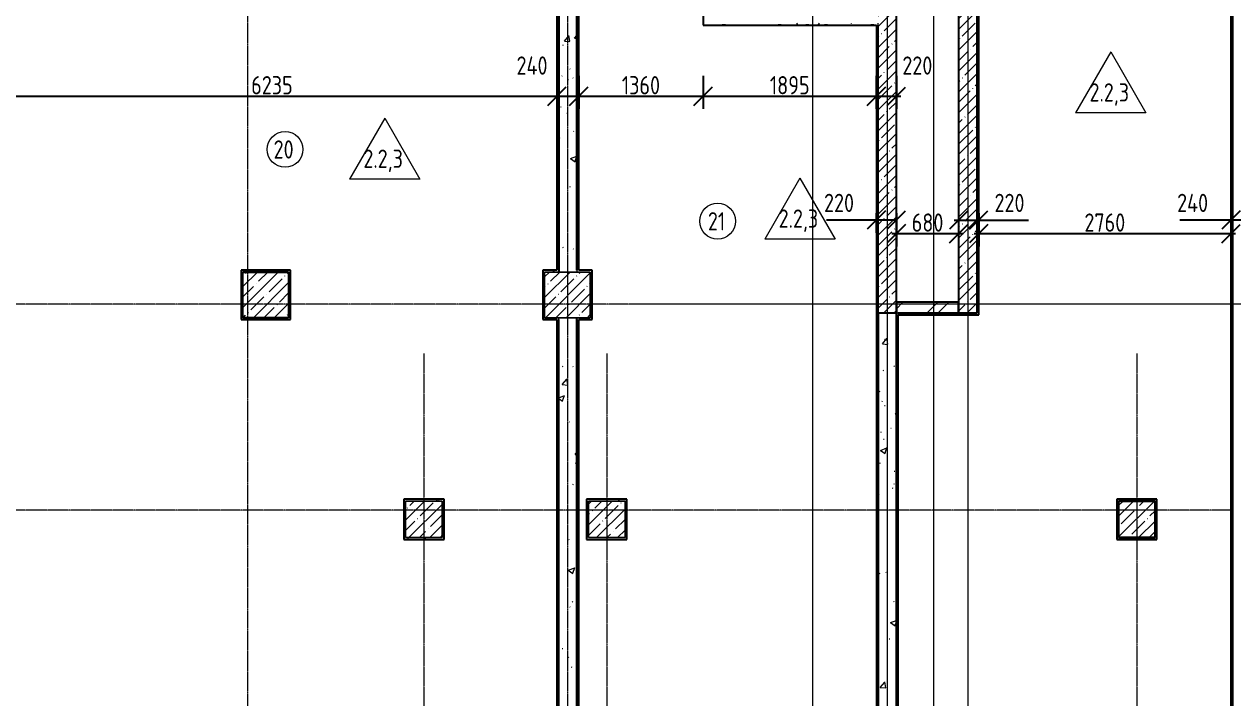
# Model space of a CAD drawing. Header units: millimetres. Extents: x -11854 to 4360091, y -19344 to 4989148.
# Drawn here: x 38799 to 52023, y 4611 to 11977 of the extents above; entities that cross this region are included whole.
import ezdxf

# ---------------------------------------------------------------- set-up
doc = ezdxf.new("R2010")
doc.units = ezdxf.units.MM
doc.linetypes.add('Линия сетки', pattern=[22.225, 12.7, -3.175, 3.175, -3.175])
doc.layers.get('0').update_dxf_attribs({"color": 254})
doc.layers.get('Defpoints').update_dxf_attribs({"color": 254})
for name, color, linetype, lineweight in [('A-ANNO-DIMS', 254, 'Continuous', 9), ('A-AREA-IDEN', 254, 'Continuous', 9), ('A-COLS', 254, 'Continuous', 9), ('A-DETL', 254, 'Continuous', 9), ('A-WALL', 254, 'Continuous', 9), ('I-WALL', 254, 'Continuous', 9), ('S-GRID', 254, 'Continuous', 9)]:
    doc.layers.add(name, color=color, linetype=linetype, lineweight=lineweight)
doc.styles.add('ISOCPEUR', font='isocpeur.ttf', dxfattribs={"width": 0.8, "height": 200})
doc.styles.add('ISOCPEUR_B', font='', dxfattribs={"width": 0.8, "height": 200})
doc.styles.get('ISOCPEUR_B').set_extended_font_data('ISOCPEUR', bold=True)
doc.dimstyles.new('2_0_мм_ISOCPEUR', dxfattribs={"dimscale": 304.8, "dimtxt": 199.196235, "dimasz": 0.656168, "dimexe": 0.459318, "dimexo": 0.625, "dimgap": 0.065617, "dimtad": 1, "dimdec": 0, "dimtxsty": 'ISOCPEUR', "dimblk1": 'OBLIQUE', "dimblk2": 'OBLIQUE', "dimsah": 1, "dimcen": 2.5, "dimdle": 0.164042, "dimazin": 3, "dimtfac": 1, "dimtix": 1, "dimtmove": 0, "dimatfit": 3, "dimfxl": 0.787402, "dimfxlon": 1, "dimtvp": 1, "dimarcsym": 2})
doc.dimstyles.new('2_0_мм_ISOCPEUR_1', dxfattribs={"dimscale": 304.8, "dimtxt": 199.196235, "dimasz": 0.656168, "dimexe": 0.459318, "dimexo": 0.625, "dimgap": 0.065617, "dimtad": 1, "dimdec": 0, "dimtxsty": 'ISOCPEUR', "dimblk1": 'OBLIQUE', "dimblk2": 'OBLIQUE', "dimsah": 1, "dimcen": 2.5, "dimdle": 0.164042, "dimazin": 3, "dimtfac": 1, "dimtix": 1, "dimtmove": 1, "dimatfit": 3, "dimfxl": 0.787402, "dimfxlon": 1, "dimtvp": 1, "dimarcsym": 2})
pattern_1 = [(45, (542041.67, 20914.14), (-114.049253, 114.049253), []), (45, (542155.72, 20914.14), (-114.049253, 114.049253), [201.613, -40.323, 3.353, -36.97])]
pattern_2 = [(45, (542041.67, 20914.14), (-251.44717, 251.44717), []), (45, (542041.67, 21295.14), (-251.44717, 251.44717), [])]
pattern_3 = [(0, (542041.67, 20914.14), (406.4, 101.6), [33.528, -271.272, 33.528, -271.272, -1625.6]), (0, (542041.67, 20914.14), (406.4, 101.6), [-609.6, 33.528, -576.072, 33.528, -271.272, -711.2]), (0, (542041.67, 20914.14), (406.4, 101.6), [-1524, 33.528, -169.672, 33.528, -474.472]), (120, (542194.07, 20964.94), (-291.18818, 301.152724), [33.528, -271.272, 33.528, -1896.872]), (120, (542194.07, 20964.94), (-291.18818, 301.152724), [-338.328, -271.272, 33.528, -576.072, -1016]), (120, (542194.07, 20964.94), (-291.18818, 301.152724), [-1219.2, 33.528, -271.272, 33.528, -677.672]), (120, (542194.07, 20964.94), (-291.18818, 301.152724), [-1557.528, -169.672, 33.528, -474.472]), (240, (542244.87, 21168.14), (-115.21182, -402.752724), [33.528, -271.272, 33.528, -1896.872]), (240, (542244.87, 21168.14), (-115.21182, -402.752724), [-338.328, -271.272, 33.528, -576.072, -1016]), (240, (542244.87, 21168.14), (-115.21182, -402.752724), [-1219.2, 33.528, -271.272, 33.528, -677.672]), (240, (542244.87, 21168.14), (-115.21182, -402.752724), [-1557.528, -169.672, 33.528, -474.472])]
pattern_4 = [(45, (542041.67, 20914.14), (-114.049253, 114.049253), []), (45, (542155.72, 20914.14), (-114.049253, 114.049253), [201.613, -40.323, 3.353, -36.97])]
pattern_5 = [(50, (542041.7, 20914.14), (728.7365, -63.7558), [76.2, -838.2]), (355, (542041.7, 20914.14), (-140.9716, 764.2276), [60.96, -670.56]), (100.451, (542102.4, 20908.8), (587.77, 700.4668), [64.76, -712.36]), (46.184, (542041.7, 21117.3), (1084.3162, -168.171), [114.3, -1257.3]), (96.636, (542132, 21103.3), (949.61, 989.7098), [97.14, -1068.54]), (351.184, (542041.7, 21117.3), (949.6206, 989.7012), [91.44, -1005.84]), (21, (542143.3, 21066.54), (606.4579, -409.0606), [76.2, -838.2]), (326, (542143.3, 21066.54), (247.2083, 736.7529), [60.96, -670.56]), (71.451, (542193.8, 21032.46), (853.6683, 327.6855), [64.76, -712.36]), (37.5, (542041.67, 20914.14), (12.3547, 338.22012), [6.706, -655.726, 6.706, -674.014, -673.1]), (37.5, (542041.67, 20914.14), (12.3547, 338.22012), [-1343.152, 6.706, -666.394]), (7.5, (542041.67, 20914.14), (267.27887, 400.72213), [6.706, -381.406, 6.706, -640.486, -256.54]), (7.5, (542041.67, 20914.14), (267.27887, 400.72213), [-1035.304, 6.706, -249.834]), (327.5, (541815.1, 20914.14), (542.36333, -22.91534), [6.706, -247.294, 6.706, -785.774, -1051.56]), (327.5, (541815.1, 20914.14), (542.36333, -22.91534), [-1046.48, 6.706, -1044.854]), (317.5, (541713.5, 20914.14), (592.51696, 101.7071), [6.706, -323.494, 6.706, -519.582, -746.76]), (317.5, (541713.5, 20914.14), (592.51696, 101.7071), [-856.488, 6.706, -740.054])]
pattern_6 = [(0, (542041.67, 20914.14), (406.4, 101.6), [33.528, -271.272, 33.528, -271.272, -1625.6]), (0, (542041.67, 20914.14), (406.4, 101.6), [-609.6, 33.528, -576.072, 33.528, -271.272, -711.2]), (0, (542041.67, 20914.14), (406.4, 101.6), [-1524, 33.528, -169.672, 33.528, -474.472]), (120, (542194.07, 20964.94), (-291.18818, 301.152724), [33.528, -271.272, 33.528, -1896.872]), (120, (542194.07, 20964.94), (-291.18818, 301.152724), [-338.328, -271.272, 33.528, -576.072, -1016]), (120, (542194.07, 20964.94), (-291.18818, 301.152724), [-1219.2, 33.528, -271.272, 33.528, -677.672]), (120, (542194.07, 20964.94), (-291.18818, 301.152724), [-1557.528, -169.672, 33.528, -474.472]), (240, (542244.87, 21168.14), (-115.21182, -402.752724), [33.528, -271.272, 33.528, -1896.872]), (240, (542244.87, 21168.14), (-115.21182, -402.752724), [-338.328, -271.272, 33.528, -576.072, -1016]), (240, (542244.87, 21168.14), (-115.21182, -402.752724), [-1219.2, 33.528, -271.272, 33.528, -677.672]), (240, (542244.87, 21168.14), (-115.21182, -402.752724), [-1557.528, -169.672, 33.528, -474.472])]

# ---------------------------------------------------------------- blocks, each defined once
blk = doc.blocks.new('_Oblique')
at = {"color": 0, "linetype": 'ByBlock', "lineweight": -2}
blk.add_line((-0.5, -0.5), (0.5, 0.5), dxfattribs=at)
blk = doc.blocks.new('*D771')
at = {"layer": 'A-ANNO-DIMS', "color": 0, "lineweight": -2, "transparency": 16777216}
for p, q in [((48122, 9836), (47578, 9836)), ((48342, 9836), (48072, 9836)), ((48122, 9909), (48122, 9696)), ((48342, 9909), (48342, 9696))]:
    blk.add_line(p, q, dxfattribs=at)
at = {"layer": 'Defpoints', "color": 0, "transparency": 16777216}
for p in [(48122, 9928), (48342, 9928), (48342, 9836)]:
    blk.add_point(p, dxfattribs=at)
at = {"layer": 'A-ANNO-DIMS', "color": 0, "lineweight": -2, "transparency": 16777216, "xscale": 200, "yscale": 200, "zscale": 200, "rotation": 180}
blk.add_blockref('_Oblique', (48122, 9836), dxfattribs=at)
at = {"layer": 'A-ANNO-DIMS', "color": 0, "lineweight": -2, "transparency": 16777216, "xscale": 200, "yscale": 200, "zscale": 200}
blk.add_blockref('_Oblique', (48342, 9836), dxfattribs=at)
at = {"layer": 'A-ANNO-DIMS', "color": 0, "transparency": 16777216, "insert": (47550, 10123), "char_height": 200, "width": 399.92, "attachment_point": 1, "line_spacing_factor": 1.149209, "style": 'ISOCPEUR'}
blk.add_mtext('\\A1;220', dxfattribs=at)
blk = doc.blocks.new('*D772')
at = {"layer": 'A-ANNO-DIMS', "color": 0, "lineweight": -2, "transparency": 16777216}
for p, q in [((48342, 9909), (48342, 9548)), ((49023, 9909), (49023, 9548)), ((48292, 9688), (49073, 9688))]:
    blk.add_line(p, q, dxfattribs=at)
at = {"layer": 'Defpoints', "color": 0, "transparency": 16777216}
for p in [(48342, 9928), (49023, 9928), (49023, 9688)]:
    blk.add_point(p, dxfattribs=at)
at = {"layer": 'A-ANNO-DIMS', "color": 0, "lineweight": -2, "transparency": 16777216, "xscale": 200, "yscale": 200, "zscale": 200, "rotation": 180}
blk.add_blockref('_Oblique', (48342, 9688), dxfattribs=at)
at = {"layer": 'A-ANNO-DIMS', "color": 0, "lineweight": -2, "transparency": 16777216, "xscale": 200, "yscale": 200, "zscale": 200}
blk.add_blockref('_Oblique', (49023, 9688), dxfattribs=at)
at = {"layer": 'A-ANNO-DIMS', "color": 0, "transparency": 16777216, "insert": (48683, 9808), "char_height": 200, "width": 399.92, "attachment_point": 5, "style": 'ISOCPEUR'}
blk.add_mtext('\\A1;680', dxfattribs=at)
blk = doc.blocks.new('*D773')
at = {"layer": 'A-ANNO-DIMS', "color": 0, "lineweight": -2, "transparency": 16777216}
for p, q in [((48973, 9836), (49242, 9836)), ((49023, 9909), (49023, 9696)), ((49242, 9909), (49242, 9696)), ((49242, 9836), (49786, 9836))]:
    blk.add_line(p, q, dxfattribs=at)
at = {"layer": 'Defpoints', "color": 0, "transparency": 16777216}
for p in [(49023, 9928), (49242, 9928), (49242, 9836)]:
    blk.add_point(p, dxfattribs=at)
at = {"layer": 'A-ANNO-DIMS', "color": 0, "lineweight": -2, "transparency": 16777216, "xscale": 200, "yscale": 200, "zscale": 200, "rotation": 180}
blk.add_blockref('_Oblique', (49023, 9836), dxfattribs=at)
at = {"layer": 'A-ANNO-DIMS', "color": 0, "lineweight": -2, "transparency": 16777216, "xscale": 200, "yscale": 200, "zscale": 200}
blk.add_blockref('_Oblique', (49242, 9836), dxfattribs=at)
at = {"layer": 'A-ANNO-DIMS', "color": 0, "transparency": 16777216, "insert": (49415, 10123), "char_height": 200, "width": 399.92, "attachment_point": 1, "line_spacing_factor": 1.149209, "style": 'ISOCPEUR'}
blk.add_mtext('\\A1;220', dxfattribs=at)
blk = doc.blocks.new('*D774')
at = {"layer": 'A-ANNO-DIMS', "color": 0, "lineweight": -2, "transparency": 16777216}
for p, q in [((49242, 9909), (49242, 9548)), ((52002, 9909), (52002, 9548)), ((49192, 9688), (52052, 9688))]:
    blk.add_line(p, q, dxfattribs=at)
at = {"layer": 'Defpoints', "color": 0, "transparency": 16777216}
for p in [(49242, 9928), (52002, 9928), (52002, 9688)]:
    blk.add_point(p, dxfattribs=at)
at = {"layer": 'A-ANNO-DIMS', "color": 0, "lineweight": -2, "transparency": 16777216, "xscale": 200, "yscale": 200, "zscale": 200, "rotation": 180}
blk.add_blockref('_Oblique', (49242, 9688), dxfattribs=at)
at = {"layer": 'A-ANNO-DIMS', "color": 0, "lineweight": -2, "transparency": 16777216, "xscale": 200, "yscale": 200, "zscale": 200}
blk.add_blockref('_Oblique', (52002, 9688), dxfattribs=at)
at = {"layer": 'A-ANNO-DIMS', "color": 0, "transparency": 16777216, "insert": (50622, 9808), "char_height": 200, "width": 533.23, "attachment_point": 5, "style": 'ISOCPEUR'}
blk.add_mtext('\\A1;2760', dxfattribs=at)
blk = doc.blocks.new('*D775')
at = {"layer": 'A-ANNO-DIMS', "color": 0, "lineweight": -2, "transparency": 16777216}
for p, q in [((52002, 9836), (51442, 9836)), ((52242, 9836), (51952, 9836)), ((52002, 9909), (52002, 9696)), ((52242, 9909), (52242, 9696))]:
    blk.add_line(p, q, dxfattribs=at)
at = {"layer": 'Defpoints', "color": 0, "transparency": 16777216}
for p in [(52002, 9928), (52242, 9928), (52242, 9836)]:
    blk.add_point(p, dxfattribs=at)
at = {"layer": 'A-ANNO-DIMS', "color": 0, "lineweight": -2, "transparency": 16777216, "xscale": 200, "yscale": 200, "zscale": 200, "rotation": 180}
blk.add_blockref('_Oblique', (52002, 9836), dxfattribs=at)
at = {"layer": 'A-ANNO-DIMS', "color": 0, "lineweight": -2, "transparency": 16777216, "xscale": 200, "yscale": 200, "zscale": 200}
blk.add_blockref('_Oblique', (52242, 9836), dxfattribs=at)
at = {"layer": 'A-ANNO-DIMS', "color": 0, "transparency": 16777216, "insert": (51413, 10123), "char_height": 200, "width": 418.31, "attachment_point": 1, "line_spacing_factor": 1.149209, "style": 'ISOCPEUR'}
blk.add_mtext('\\A1;240', dxfattribs=at)
blk = doc.blocks.new('МАРКА ПОМЕЩЕНИЯ - ПОЛЫ - ОТДЕЛКА ПОЛА-6347798-1Б')
at = {"layer": 'A-AREA-IDEN'}
for p, q in [((0, 4.23), (-3.85, -2.44)), ((0, 4.23), (3.85, -2.44)), ((3.85, -2.44), (-3.85, -2.44))]:
    blk.add_line(p, q, dxfattribs=at)
blk = doc.blocks.new('АР-Марка-Помещения-Этаж_Секция_Номер - Номер-1294543-1В')
at = {"layer": 'A-AREA-IDEN'}
blk.add_circle((0, 1.22), 1.96, dxfattribs=at)
blk = doc.blocks.new('*D854')
at = {"layer": 'A-ANNO-DIMS', "color": 0, "lineweight": -2, "transparency": 16777216}
for p, q in [((38393, 11411), (38393, 11050)), ((44627, 11411), (44627, 11050)), ((38343, 11190), (44677, 11190))]:
    blk.add_line(p, q, dxfattribs=at)
at = {"layer": 'Defpoints', "color": 0, "transparency": 16777216}
for p in [(38393, 11430), (44627, 11430), (44627, 11190)]:
    blk.add_point(p, dxfattribs=at)
at = {"layer": 'A-ANNO-DIMS', "color": 0, "lineweight": -2, "transparency": 16777216, "xscale": 200, "yscale": 200, "zscale": 200, "rotation": 180}
blk.add_blockref('_Oblique', (38393, 11190), dxfattribs=at)
at = {"layer": 'A-ANNO-DIMS', "color": 0, "lineweight": -2, "transparency": 16777216, "xscale": 200, "yscale": 200, "zscale": 200}
blk.add_blockref('_Oblique', (44627, 11190), dxfattribs=at)
at = {"layer": 'A-ANNO-DIMS', "color": 0, "transparency": 16777216, "insert": (41510, 11310), "char_height": 200, "width": 533.23, "attachment_point": 5, "style": 'ISOCPEUR'}
blk.add_mtext('\\A1;6235', dxfattribs=at)
blk = doc.blocks.new('*D855')
at = {"layer": 'A-ANNO-DIMS', "color": 0, "lineweight": -2, "transparency": 16777216}
for p, q in [((44627, 11411), (44627, 11050)), ((44867, 11411), (44867, 11050)), ((44577, 11190), (44917, 11190))]:
    blk.add_line(p, q, dxfattribs=at)
at = {"layer": 'Defpoints', "color": 0, "transparency": 16777216}
for p in [(44627, 11430), (44867, 11430), (44867, 11190)]:
    blk.add_point(p, dxfattribs=at)
at = {"layer": 'A-ANNO-DIMS', "color": 0, "lineweight": -2, "transparency": 16777216, "xscale": 200, "yscale": 200, "zscale": 200, "rotation": 180}
blk.add_blockref('_Oblique', (44627, 11190), dxfattribs=at)
at = {"layer": 'A-ANNO-DIMS', "color": 0, "lineweight": -2, "transparency": 16777216, "xscale": 200, "yscale": 200, "zscale": 200}
blk.add_blockref('_Oblique', (44867, 11190), dxfattribs=at)
at = {"layer": 'A-ANNO-DIMS', "color": 0, "transparency": 16777216, "insert": (44186, 11625), "char_height": 200, "width": 418.31, "attachment_point": 1, "line_spacing_factor": 1.149209, "style": 'ISOCPEUR'}
blk.add_mtext('\\A1;240', dxfattribs=at)
blk = doc.blocks.new('*D856')
at = {"layer": 'A-ANNO-DIMS', "color": 0, "lineweight": -2, "transparency": 16777216}
for p, q in [((44867, 11411), (44867, 11050)), ((46227, 11411), (46227, 11050)), ((44817, 11190), (46277, 11190))]:
    blk.add_line(p, q, dxfattribs=at)
at = {"layer": 'Defpoints', "color": 0, "transparency": 16777216}
for p in [(44867, 11430), (46227, 11430), (46227, 11190)]:
    blk.add_point(p, dxfattribs=at)
at = {"layer": 'A-ANNO-DIMS', "color": 0, "lineweight": -2, "transparency": 16777216, "xscale": 200, "yscale": 200, "zscale": 200, "rotation": 180}
blk.add_blockref('_Oblique', (44867, 11190), dxfattribs=at)
at = {"layer": 'A-ANNO-DIMS', "color": 0, "lineweight": -2, "transparency": 16777216, "xscale": 200, "yscale": 200, "zscale": 200}
blk.add_blockref('_Oblique', (46227, 11190), dxfattribs=at)
at = {"layer": 'A-ANNO-DIMS', "color": 0, "transparency": 16777216, "insert": (45547, 11310), "char_height": 200, "width": 496.46, "attachment_point": 5, "style": 'ISOCPEUR'}
blk.add_mtext('\\A1;1360', dxfattribs=at)
blk = doc.blocks.new('*D857')
at = {"layer": 'A-ANNO-DIMS', "color": 0, "lineweight": -2, "transparency": 16777216}
for p, q in [((46227, 11411), (46227, 11050)), ((48122, 11411), (48122, 11050)), ((46177, 11190), (48172, 11190))]:
    blk.add_line(p, q, dxfattribs=at)
at = {"layer": 'Defpoints', "color": 0, "transparency": 16777216}
for p in [(46227, 11430), (48122, 11430), (48122, 11190)]:
    blk.add_point(p, dxfattribs=at)
at = {"layer": 'A-ANNO-DIMS', "color": 0, "lineweight": -2, "transparency": 16777216, "xscale": 200, "yscale": 200, "zscale": 200, "rotation": 180}
blk.add_blockref('_Oblique', (46227, 11190), dxfattribs=at)
at = {"layer": 'A-ANNO-DIMS', "color": 0, "lineweight": -2, "transparency": 16777216, "xscale": 200, "yscale": 200, "zscale": 200}
blk.add_blockref('_Oblique', (48122, 11190), dxfattribs=at)
at = {"layer": 'A-ANNO-DIMS', "color": 0, "transparency": 16777216, "insert": (47175, 11310), "char_height": 200, "width": 496.46, "attachment_point": 5, "style": 'ISOCPEUR'}
blk.add_mtext('\\A1;1895', dxfattribs=at)
blk = doc.blocks.new('*D858')
at = {"layer": 'A-ANNO-DIMS', "color": 0, "lineweight": -2, "transparency": 16777216}
for p, q in [((48122, 11411), (48122, 11050)), ((48342, 11411), (48342, 11050)), ((48072, 11190), (48392, 11190))]:
    blk.add_line(p, q, dxfattribs=at)
at = {"layer": 'Defpoints', "color": 0, "transparency": 16777216}
for p in [(48122, 11430), (48342, 11430), (48342, 11190)]:
    blk.add_point(p, dxfattribs=at)
at = {"layer": 'A-ANNO-DIMS', "color": 0, "lineweight": -2, "transparency": 16777216, "xscale": 200, "yscale": 200, "zscale": 200, "rotation": 180}
blk.add_blockref('_Oblique', (48122, 11190), dxfattribs=at)
at = {"layer": 'A-ANNO-DIMS', "color": 0, "lineweight": -2, "transparency": 16777216, "xscale": 200, "yscale": 200, "zscale": 200}
blk.add_blockref('_Oblique', (48342, 11190), dxfattribs=at)
at = {"layer": 'A-ANNO-DIMS', "color": 0, "transparency": 16777216, "insert": (48407, 11625), "char_height": 200, "width": 399.92, "attachment_point": 1, "line_spacing_factor": 1.149209, "style": 'ISOCPEUR'}
blk.add_mtext('\\A1;220', dxfattribs=at)
blk = doc.blocks.new('МАРКА ПОМЕЩЕНИЯ - ПОЛЫ - МАРКА ПОМЕЩЕНИЯ - ПОЛЫ-6348053-1В')
at = {"layer": 'A-AREA-IDEN'}
for p, q in [((0, 4.23), (-3.85, -2.44)), ((0, 4.23), (3.85, -2.44)), ((3.85, -2.44), (-3.85, -2.44))]:
    blk.add_line(p, q, dxfattribs=at)

msp = doc.modelspace()

# ---------------------------------------------------------------- hatches: boundary and pattern name
at = {"layer": 'A-COLS'}
h = msp.add_hatch(dxfattribs=at)
h.set_pattern_fill('FP_1', color=8, style=0, pattern_type=2)
h.set_pattern_definition(pattern_1)
h.paths.add_polyline_path([(51172.6, 6362.4), (51172.6, 6762.4), (50772.6, 6762.4), (50772.6, 6362.4), (51162.6, 6362.4)])
at = {"layer": 'A-WALL'}
h = msp.add_hatch(dxfattribs=at)
h.set_pattern_fill('FP_5', color=8, style=0, pattern_type=2)
h.set_pattern_definition(pattern_3)
h.paths.add_polyline_path([(52022.5, 2222.4), (52022.5, 22617.4), (52002.5, 22617.4), (52002.5, 2222.4)])
h = msp.add_hatch(dxfattribs=at)
h.set_pattern_fill('FP_1', color=8, style=0, pattern_type=2)
h.set_pattern_definition(pattern_5)
h.paths.add_polyline_path([(44847.4, 2222.4), (44847.4, 8767.4), (44647.4, 8767.4), (44647.4, 2222.4)])
h.paths.add_polyline_path([(44847.4, 9267.4), (44847.4, 14747.4), (44647.4, 14747.4), (44647.4, 9267.4)])
h = msp.add_hatch(dxfattribs=at)
h.set_pattern_fill('FP_5', color=8, style=0, pattern_type=2)
h.set_pattern_definition(pattern_6)
h.paths.add_polyline_path([(44847.4, 9287.4), (44867.4, 9287.4), (44867.4, 14727.4), (44847.4, 14727.4), (44847.4, 9377.3)])
h = msp.add_hatch(dxfattribs=at)
h.set_pattern_fill('FP_5', color=8, style=0, pattern_type=2)
h.set_pattern_definition(pattern_6)
h.paths.add_polyline_path([(46227.4, 11967.4), (46247.4, 11967.4), (46247.4, 12497.4), (46227.4, 12497.4), (46227.4, 12351.5)])
h.paths.add_polyline_path([(46227.4, 13197.4), (46247.4, 13197.4), (46247.4, 14727.4), (46227.4, 14727.4), (46227.4, 14334.3)])
h = msp.add_hatch(dxfattribs=at)
h.set_pattern_fill('FP_1', color=8, style=0, pattern_type=2)
h.set_pattern_definition(pattern_1)
h.paths.add_polyline_path([(48342.4, 8817.4), (48342.4, 14747.4), (48142.4, 14747.4), (48142.4, 8817.4)])
h = msp.add_hatch(dxfattribs=at)
h.set_pattern_fill('FP_2', color=8, style=0, pattern_type=2)
h.set_pattern_definition(pattern_4)
h.paths.add_polyline_path([(48342.4, 8817.4), (48342.4, 14747.4), (48142.4, 14747.4), (48142.4, 8817.4)])
h = msp.add_hatch(dxfattribs=at)
h.set_pattern_fill('FP_1', color=8, style=0, pattern_type=2)
h.set_pattern_definition(pattern_1)
h.paths.add_polyline_path([(49022.6, 8817.4), (49222.6, 8817.4), (49222.6, 13367.4), (49022.6, 13367.4), (49022.6, 12004.2)])
h = msp.add_hatch(dxfattribs=at)
h.set_pattern_fill('FP_5', color=8, style=0, pattern_type=2)
h.set_pattern_definition(pattern_3)
h.paths.add_polyline_path([(49222.5, 8817.4), (49242.5, 8817.4), (49242.5, 12857.5), (49222.5, 12857.5), (49222.5, 12004.2)])
h = msp.add_hatch(dxfattribs=at)
h.set_pattern_fill('FP_5', color=8, style=0, pattern_type=2)
h.set_pattern_definition(pattern_6)
h.paths.add_polyline_path([(44647.4, 9267.4), (44647.4, 12387.4), (44627.4, 12387.4), (44627.4, 9267.4)])
h = msp.add_hatch(dxfattribs=at)
h.set_pattern_fill('FP_5', color=8, style=0, pattern_type=2)
h.set_pattern_definition(pattern_6)
h.paths.add_polyline_path([(48142.4, 11967.4), (48142.4, 11987.4), (46247.4, 11987.4), (46247.4, 11967.4), (48122.4, 11967.4)])
h = msp.add_hatch(dxfattribs=at)
h.set_pattern_fill('FP_5', color=8, style=0, pattern_type=2)
h.set_pattern_definition(pattern_3)
h.paths.add_polyline_path([(48142.4, 11967.4), (48142.4, 11987.4), (47427, 11987.4), (47427, 11967.4), (48122.4, 11967.4)])
h = msp.add_hatch(dxfattribs=at)
h.set_pattern_fill('FP_5', color=8, style=0, pattern_type=2)
h.set_pattern_definition(pattern_3)
h.paths.add_polyline_path([(48122.4, 2222.4), (48142.4, 2222.4), (48142.4, 11967.4), (48122.4, 11967.4), (48122.4, 2242.4)])
h = msp.add_hatch(dxfattribs=at)
h.set_pattern_fill('FP_5', color=8, style=0, pattern_type=2)
h.set_pattern_definition(pattern_6)
h.paths.add_polyline_path([(48122.4, 2222.4), (48142.4, 2222.4), (48142.4, 11967.4), (48122.4, 11967.4), (48122.4, 2242.4)])
h = msp.add_hatch(dxfattribs=at)
h.set_pattern_fill('FP_5', color=8, style=0, pattern_type=2)
h.set_pattern_definition(pattern_6)
h.paths.add_polyline_path([(41172.6, 8747.4), (41192.6, 8747.4), (41192.6, 9287.4), (41172.6, 9287.4)])
h = msp.add_hatch(dxfattribs=at)
h.set_pattern_fill('FP_5', color=8, style=0, pattern_type=2)
h.set_pattern_definition(pattern_6)
h.paths.add_polyline_path([(41692.6, 9267.4), (41692.6, 9287.4), (41192.6, 9287.4), (41192.6, 9267.4)])
h = msp.add_hatch(dxfattribs=at)
h.set_pattern_fill('FP_2', color=8, style=0, pattern_type=2)
h.set_pattern_definition(pattern_4)
h.paths.add_polyline_path([(41692.6, 8767.4), (41692.6, 9267.4), (41192.6, 9267.4), (41192.6, 8767.4)])
h = msp.add_hatch(dxfattribs=at)
h.set_pattern_fill('FP_5', color=8, style=0, pattern_type=2)
h.set_pattern_definition(pattern_6)
h.paths.add_polyline_path([(41712.6, 8767.4), (41712.6, 9287.4), (41692.6, 9287.4), (41692.6, 8767.4)])
h = msp.add_hatch(dxfattribs=at)
h.set_pattern_fill('FP_5', color=8, style=0, pattern_type=2)
h.set_pattern_definition(pattern_6)
h.paths.add_polyline_path([(44472.6, 9267.4), (44627.4, 9267.4), (44627.4, 9287.4), (44472.6, 9287.4)])
h = msp.add_hatch(dxfattribs=at)
h.set_pattern_fill('FP_2', color=8, style=0, pattern_type=2)
h.set_pattern_definition(pattern_4)
h.paths.add_polyline_path([(44992.6, 8767.4), (44992.6, 9267.4), (44492.6, 9267.4), (44492.6, 8767.4), (44867.4, 8767.4)])
h = msp.add_hatch(dxfattribs=at)
h.set_pattern_fill('FP_5', color=8, style=0, pattern_type=2)
h.set_pattern_definition(pattern_6)
h.paths.add_polyline_path([(44992.6, 8767.4), (45012.6, 8767.4), (45012.6, 9287.4), (44992.6, 9287.4), (44992.6, 9267.4)])
h = msp.add_hatch(dxfattribs=at)
h.set_pattern_fill('FP_5', color=8, style=0, pattern_type=2)
h.set_pattern_definition(pattern_6)
h.paths.add_polyline_path([(41192.6, 8747.4), (41712.6, 8747.4), (41712.6, 8767.4), (41192.6, 8767.4)])
h = msp.add_hatch(dxfattribs=at)
h.set_pattern_fill('FP_5', color=8, style=0, pattern_type=2)
h.set_pattern_definition(pattern_6)
h.paths.add_polyline_path([(44647.4, 2222.4), (44647.4, 8747.4), (44627.4, 8747.4), (44627.4, 2222.4)])
h = msp.add_hatch(dxfattribs=at)
h.set_pattern_fill('FP_5', color=8, style=0, pattern_type=2)
h.set_pattern_definition(pattern_6)
h.paths.add_polyline_path([(44867.4, 2242.4), (44867.4, 8767.4), (44847.4, 8767.4), (44847.4, 2242.4)])
h = msp.add_hatch(dxfattribs=at)
h.set_pattern_fill('FP_5', color=8, style=0, pattern_type=2)
h.set_pattern_definition(pattern_6)
h.paths.add_polyline_path([(44867.4, 8747.4), (45012.6, 8747.4), (45012.6, 8767.4), (44867.4, 8767.4)])
h = msp.add_hatch(dxfattribs=at)
h.set_pattern_fill('FP_2', color=8, style=0, pattern_type=2)
h.set_pattern_definition([(50, (542041.7, 20914.14), (728.7365, -63.7558), [76.2, -838.2]), (355, (542041.7, 20914.14), (-140.9716, 764.2276), [60.96, -670.56]), (100.451, (542102.4, 20908.8), (587.77, 700.4668), [64.76, -712.36]), (46.184, (542041.7, 21117.3), (1084.3162, -168.171), [114.3, -1257.3]), (96.636, (542132, 21103.3), (949.61, 989.7098), [97.14, -1068.54]), (351.184, (542041.7, 21117.3), (949.6206, 989.7012), [91.44, -1005.84]), (21, (542143.3, 21066.54), (606.4579, -409.0606), [76.2, -838.2]), (326, (542143.3, 21066.54), (247.2083, 736.7529), [60.96, -670.56]), (71.451, (542193.8, 21032.46), (853.6683, 327.6855), [64.76, -712.36]), (37.5, (542041.67, 20914.14), (12.3547, 338.22012), [6.706, -655.726, 6.706, -674.014, -673.1]), (37.5, (542041.67, 20914.14), (12.3547, 338.22012), [-1343.152, 6.706, -666.394]), (7.5, (542041.67, 20914.14), (267.27887, 400.72213), [6.706, -381.406, 6.706, -640.486, -256.54]), (7.5, (542041.67, 20914.14), (267.27887, 400.72213), [-1035.304, 6.706, -249.834]), (327.5, (541815.1, 20914.14), (542.36333, -22.91534), [6.706, -247.294, 6.706, -785.774, -1051.56]), (327.5, (541815.1, 20914.14), (542.36333, -22.91534), [-1046.48, 6.706, -1044.854]), (317.5, (541713.5, 20914.14), (592.51696, 101.7071), [6.706, -323.494, 6.706, -519.582, -746.76]), (317.5, (541713.5, 20914.14), (592.51696, 101.7071), [-856.488, 6.706, -740.054])])
h.paths.add_polyline_path([(48342.4, 2222.4), (48342.4, 8817.4), (48142.4, 8817.4), (48142.4, 2222.4)])
h = msp.add_hatch(dxfattribs=at)
h.set_pattern_fill('FP_1', color=8, style=0, pattern_type=2)
h.set_pattern_definition(pattern_5)
h.paths.add_polyline_path([(48342.4, 2222.4), (48342.4, 8817.4), (48142.4, 8817.4), (48142.4, 2222.4)])
h = msp.add_hatch(dxfattribs=at)
h.set_pattern_fill('FP_5', color=8, style=0, pattern_type=2)
h.set_pattern_definition(pattern_3)
h.paths.add_polyline_path([(48342.4, 2242.4), (48362.4, 2242.4), (48362.4, 8817.4), (48342.4, 8817.4), (48342.4, 4127.7)])
h = msp.add_hatch(dxfattribs=at)
h.set_pattern_fill('FP_5', color=8, style=0, pattern_type=2)
h.set_pattern_definition(pattern_6)
h.paths.add_polyline_path([(48342.4, 2242.4), (48362.4, 2242.4), (48362.4, 8817.4), (48342.4, 8817.4), (48342.4, 4420.4)])
h = msp.add_hatch(dxfattribs=at)
h.set_pattern_fill('FP_5', color=8, style=0, pattern_type=2)
h.set_pattern_definition(pattern_3)
h.paths.add_polyline_path([(48362.4, 8797.4), (49242.5, 8797.4), (49242.5, 8817.4), (48362.4, 8817.4)])
h = msp.add_hatch(dxfattribs=at)
h.set_pattern_fill('FP_5', color=8, style=0, pattern_type=2)
h.set_pattern_definition(pattern_6)
h.paths.add_polyline_path([(48362.4, 8797.4), (48746.2, 8797.4), (48746.2, 8817.4), (48362.4, 8817.4)])
h = msp.add_hatch(dxfattribs=at)
h.set_pattern_fill('FP_5', color=8, style=0, pattern_type=2)
h.set_pattern_definition(pattern_6)
h.paths.add_polyline_path([(43372.6, 6762.4), (43372.6, 6782.4), (42972.6, 6782.4), (42972.6, 6762.4)])
h = msp.add_hatch(dxfattribs=at)
h.set_pattern_fill('FP_2', color=8, style=0, pattern_type=2)
h.set_pattern_definition(pattern_4)
h.paths.add_polyline_path([(43372.6, 6362.4), (43372.6, 6762.4), (42972.6, 6762.4), (42972.6, 6362.4)])
h = msp.add_hatch(dxfattribs=at)
h.set_pattern_fill('FP_5', color=8, style=0, pattern_type=2)
h.set_pattern_definition(pattern_6)
h.paths.add_polyline_path([(43372.6, 6362.4), (43392.6, 6362.4), (43392.6, 6782.4), (43372.6, 6782.4), (43372.6, 6403.1)])
h = msp.add_hatch(dxfattribs=at)
h.set_pattern_fill('FP_5', color=8, style=0, pattern_type=2)
h.set_pattern_definition(pattern_6)
h.paths.add_polyline_path([(45372.6, 6762.4), (45372.6, 6782.4), (44972.6, 6782.4), (44972.6, 6762.4)])
h = msp.add_hatch(dxfattribs=at)
h.set_pattern_fill('FP_2', color=8, style=0, pattern_type=2)
h.set_pattern_definition(pattern_4)
h.paths.add_polyline_path([(45372.6, 6362.4), (45372.6, 6762.4), (44972.6, 6762.4), (44972.6, 6362.4)])
h = msp.add_hatch(dxfattribs=at)
h.set_pattern_fill('FP_5', color=8, style=0, pattern_type=2)
h.set_pattern_definition(pattern_3)
h.paths.add_polyline_path([(50772.6, 6342.4), (50772.6, 6782.4), (50752.6, 6782.4), (50752.6, 6342.4)])
h = msp.add_hatch(dxfattribs=at)
h.set_pattern_fill('FP_5', color=8, style=0, pattern_type=2)
h.set_pattern_definition(pattern_3)
h.paths.add_polyline_path([(51172.6, 6762.4), (51172.6, 6782.4), (50772.6, 6782.4), (50772.6, 6762.4), (51162.6, 6762.4)])
h = msp.add_hatch(dxfattribs=at)
h.set_pattern_fill('FP_5', color=8, style=0, pattern_type=2)
h.set_pattern_definition(pattern_6)
h.paths.add_polyline_path([(42972.6, 6342.4), (43392.6, 6342.4), (43392.6, 6362.4), (42972.6, 6362.4)])
h = msp.add_hatch(dxfattribs=at)
h.set_pattern_fill('FP_5', color=8, style=0, pattern_type=2)
h.set_pattern_definition(pattern_3)
h.paths.add_polyline_path([(50772.6, 6342.4), (51192.6, 6342.4), (51192.6, 6362.4), (50772.6, 6362.4)])
at = {"layer": 'I-WALL'}
h = msp.add_hatch(dxfattribs=at)
h.set_pattern_fill('FP_3', color=8, style=0, pattern_type=2)
h.set_pattern_definition(pattern_2)
h.paths.add_polyline_path([(49022.6, 8817.4), (49022.6, 8937.4), (48342.6, 8937.4), (48342.6, 8817.4), (48822.2, 8817.4)])
h = msp.add_hatch(dxfattribs=at)
h.set_pattern_fill('FP_3', color=8, style=0, pattern_type=2)
h.set_pattern_definition(pattern_2)
h.paths.add_polyline_path([(48746.2, 8817.4), (48746.2, 8937.4), (48342.6, 8937.4), (48342.6, 8817.4), (48362.4, 8817.4)])

# ---------------------------------------------------------------- linework, layer by layer
at = {"layer": 'A-COLS', "color": 8, "lineweight": 25}
for p, q in [((51172.6, 6762.4), (50772.6, 6762.4)), ((50772.6, 6762.4), (50772.6, 6362.4)), ((51172.6, 6362.4), (51172.6, 6762.4)), ((50772.6, 6362.4), (51172.6, 6362.4))]:
    msp.add_line(p, q, dxfattribs=at)
at = {"layer": 'A-DETL', "color": 8}
for p, q in [((47427, -945.7), (47427, 12482.6)), ((48746.2, 12254.4), (48746.2, -785.2))]:
    msp.add_line(p, q, dxfattribs=at)
at = {"layer": 'A-WALL', "color": 8, "lineweight": 25}
for p, q in [((52002.5, 22617.4), (52002.5, 2242.4)), ((52022.5, 2222.4), (52022.5, 22617.4)), ((48342.4, 8817.4), (48342.4, 18297.4)), ((48342.4, 8817.4), (48342.4, 18297.4)), ((49022.6, 14817.4), (49022.6, 8817.4)), ((44847.4, 9287.4), (44847.4, 14727.4)), ((44847.4, 14727.4), (44847.4, 9287.4)), ((44867.4, 9287.4), (44867.4, 14727.4)), ((49242.5, 8797.4), (49242.5, 12837.4)), ((46227.4, 12497.4), (46227.4, 11967.4)), ((44627.4, 12387.4), (44627.4, 9287.4)), ((44647.4, 12387.4), (44647.4, 9267.4)), ((46227.4, 11967.4), (48122.4, 11967.4)), ((48122.4, 11967.4), (48122.4, 2242.4)), ((48122.4, 11967.4), (48122.4, 2242.4)), ((48142.4, 2222.4), (48142.4, 11967.4)), ((48142.4, 2222.4), (48142.4, 11967.4)), ((41172.6, 9287.4), (41172.6, 8747.4)), ((41712.6, 9287.4), (41172.6, 9287.4)), ((41692.6, 9267.4), (41192.6, 9267.4)), ((41192.6, 9267.4), (41692.6, 9267.4)), ((41712.6, 8747.4), (41712.6, 9287.4)), ((44627.4, 9287.4), (44472.6, 9287.4)), ((44472.6, 9287.4), (44472.6, 8747.4)), ((45012.6, 9287.4), (44867.4, 9287.4)), ((45012.6, 8747.4), (45012.6, 9287.4)), ((41172.6, 8747.4), (41712.6, 8747.4)), ((41192.6, 8767.4), (41692.6, 8767.4)), ((41692.6, 8767.4), (41192.6, 8767.4)), ((44472.6, 8747.4), (44627.4, 8747.4)), ((44627.4, 8747.4), (44627.4, 2242.4)), ((44647.4, 2222.4), (44647.4, 8747.4)), ((44847.4, 2242.4), (44847.4, 8767.4)), ((44867.4, 2242.4), (44867.4, 8747.4)), ((44867.4, 8747.4), (45012.6, 8747.4)), ((48142.4, 8817.4), (48142.4, 2222.4)), ((48342.4, 8817.4), (48142.4, 8817.4)), ((48142.4, 8817.4), (48142.4, 2222.4)), ((48342.4, 2242.4), (48342.4, 8817.4)), ((48342.4, 8817.4), (48342.4, 2242.4)), ((48342.4, 2242.4), (48342.4, 8817.4)), ((48342.4, 8817.4), (48342.4, 2242.4)), ((49222.5, 8817.4), (48362.4, 8817.4)), ((48746.2, 8817.4), (48362.4, 8817.4)), ((48362.4, 2242.4), (48362.4, 8797.4)), ((48362.4, 8797.4), (49242.5, 8797.4)), ((48362.4, 2242.4), (48362.4, 8797.4)), ((48362.4, 8797.4), (48746.2, 8797.4)), ((49022.6, 8817.4), (49222.6, 8817.4)), ((42952.6, 6782.4), (42952.6, 6342.4)), ((43392.6, 6782.4), (42952.6, 6782.4)), ((43392.6, 6342.4), (43392.6, 6782.4)), ((44952.6, 6782.4), (44952.6, 6342.4)), ((45392.6, 6782.4), (44952.6, 6782.4)), ((45392.6, 6342.4), (45392.6, 6782.4)), ((50752.6, 6782.4), (50752.6, 6342.4)), ((51192.6, 6782.4), (50752.6, 6782.4)), ((50772.6, 6362.4), (50772.6, 6762.4)), ((50772.6, 6762.4), (51172.6, 6762.4)), ((51172.6, 6762.4), (51172.6, 6362.4)), ((51192.6, 6342.4), (51192.6, 6782.4)), ((51172.6, 6362.4), (50772.6, 6362.4)), ((42952.6, 6342.4), (43392.6, 6342.4)), ((44952.6, 6342.4), (45392.6, 6342.4)), ((50752.6, 6342.4), (51192.6, 6342.4))]:
    msp.add_line(p, q, dxfattribs=at)
at = {"layer": 'A-WALL', "color": 8}
for p, q in [((49222.5, 12857.5), (49222.5, 8817.4)), ((49222.6, 8817.4), (49222.6, 12932.5)), ((48142.4, 11967.4), (48142.4, 11987.4)), ((48142.4, 11967.4), (48142.4, 11987.4)), ((41192.6, 9267.4), (41192.6, 8767.4)), ((41192.6, 8767.4), (41192.6, 9267.4)), ((41692.6, 8767.4), (41692.6, 9267.4)), ((41692.6, 9267.4), (41692.6, 8767.4)), ((44492.6, 9267.4), (44847.4, 9267.4)), ((44627.4, 9267.4), (44492.6, 9267.4)), ((44492.6, 9267.4), (44492.6, 8767.4)), ((44492.6, 8767.4), (44492.6, 9267.4)), ((44647.4, 9267.4), (44627.4, 9267.4)), ((44847.4, 9267.4), (44647.4, 9267.4)), ((44847.4, 9287.4), (44847.4, 9267.4)), ((44992.6, 9267.4), (44847.4, 9267.4)), ((44847.4, 9267.4), (44992.6, 9267.4)), ((44992.6, 8767.4), (44992.6, 9267.4)), ((44992.6, 9267.4), (44992.6, 8767.4)), ((44492.6, 8767.4), (44647.4, 8767.4)), ((44647.4, 8767.4), (44492.6, 8767.4)), ((44992.6, 8767.4), (44647.4, 8767.4)), ((44647.4, 8767.4), (44847.4, 8767.4)), ((44647.4, 8747.4), (44647.4, 8767.4)), ((44847.4, 8767.4), (44867.4, 8767.4)), ((44867.4, 8767.4), (44992.6, 8767.4)), ((48362.4, 8817.4), (48342.4, 8817.4)), ((43372.6, 6762.4), (42972.6, 6762.4)), ((42972.6, 6762.4), (42972.6, 6362.4)), ((42972.6, 6362.4), (42972.6, 6762.4)), ((42972.6, 6762.4), (43372.6, 6762.4)), ((43372.6, 6362.4), (43372.6, 6762.4)), ((43372.6, 6762.4), (43372.6, 6362.4)), ((45372.6, 6762.4), (44972.6, 6762.4)), ((44972.6, 6762.4), (44972.6, 6362.4)), ((44972.6, 6362.4), (44972.6, 6762.4)), ((44972.6, 6762.4), (45372.6, 6762.4)), ((45372.6, 6362.4), (45372.6, 6762.4)), ((45372.6, 6762.4), (45372.6, 6362.4)), ((42972.6, 6362.4), (43372.6, 6362.4)), ((43372.6, 6362.4), (42972.6, 6362.4)), ((44972.6, 6362.4), (45372.6, 6362.4)), ((45372.6, 6362.4), (44972.6, 6362.4))]:
    msp.add_line(p, q, dxfattribs=at)
at = {"layer": 'I-WALL', "color": 8, "lineweight": 25}
for p, q in [((49022.6, 8937.4), (48342.6, 8937.4)), ((48746.2, 8937.4), (48342.6, 8937.4)), ((48342.6, 8937.4), (48342.6, 8817.4)), ((49022.6, 8817.4), (49022.6, 8937.4)), ((48362.4, 8817.4), (49022.6, 8817.4)), ((48362.4, 8817.4), (48746.2, 8817.4))]:
    msp.add_line(p, q, dxfattribs=at)
at = {"layer": 'S-GRID', "color": 8, "linetype": 'Линия сетки'}
for p, q in [((41242.6, 26233.7), (41242.6, -3782.8)), ((44742.6, 26233.7), (44742.6, -3782.8)), ((48242.6, 26233.7), (48242.6, -3986)), ((48242.6, 26233.7), (48242.6, -3986)), ((48242.6, 26233.7), (48242.6, -3782.8)), ((49122.6, 26233.7), (49122.6, -2980.1)), ((49122.6, 26233.7), (49122.6, -2980.1)), ((49122.6, 26233.7), (49122.6, -2869.8)), ((48242.6, 21247.1), (48242.6, -3782.8)), ((49122.6, 21247.1), (49122.6, -2869.8)), ((52010.5, 8917.4), (20926.5, 8917.4)), ((52010.5, 8917.4), (20926.5, 8917.4)), ((84219.3, 8917.4), (45556.2, 8917.4)), ((84219.3, 8917.4), (45556.2, 8917.4)), ((43172.6, 8374.9), (43172.6, -1715.3)), ((45172.6, 8374.9), (45172.6, -1715.3)), ((50972.6, 8374.9), (50972.6, -1715.3)), ((52010.5, 6662.4), (18689, 6662.4))]:
    msp.add_line(p, q, dxfattribs=at)

# ---------------------------------------------------------------- block references
at = {"layer": 'A-AREA-IDEN', "color": 8, "xscale": 99.99999999999991, "yscale": 99.99999999999991, "zscale": 99.99999999999991}
for name, p in [('МАРКА ПОМЕЩЕНИЯ - ПОЛЫ - ОТДЕЛКА ПОЛА-6347798-1Б', (50687.3, 11250.8)), ('МАРКА ПОМЕЩЕНИЯ - ПОЛЫ - МАРКА ПОМЕЩЕНИЯ - ПОЛЫ-6348053-1В', (42743.3, 10525.5)), ('АР-Марка-Помещения-Этаж_Секция_Номер - Номер-1294543-1В', (41653.1, 10486.4)), ('МАРКА ПОМЕЩЕНИЯ - ПОЛЫ - МАРКА ПОМЕЩЕНИЯ - ПОЛЫ-6348053-1В', (47286.6, 9871)), ('АР-Марка-Помещения-Этаж_Секция_Номер - Номер-1294543-1В', (46386.2, 9701.2))]:
    msp.add_blockref(name, p, dxfattribs=at)

# ---------------------------------------------------------------- texts
at = {"layer": 'A-AREA-IDEN', "color": 8, "char_height": 200, "attachment_point": 1}
for s, insert, width, style in [('2.2,3', (50454.3, 11331.5), 551.561, 'ISOCPEUR'), ('20', (41528.2, 10707.3), 295.021, 'ISOCPEUR_B'), ('2.2,3', (42510.2, 10606.2), 551.561, 'ISOCPEUR'), ('21', (46279.7, 9922), 250.126, 'ISOCPEUR_B'), ('2.2,3', (47053.6, 9951.6), 551.561, 'ISOCPEUR')]:
    msp.add_mtext(s, dxfattribs=dict(at, insert=insert, width=width, style=style))

# ---------------------------------------------------------------- dimensions: what is measured, and where the dimension line sits
at = {"layer": 'A-ANNO-DIMS', "color": 8}
for base, p1, p2, dimstyle, override, picture, middle in [((44867.4, 11189.9), (44627.4, 11429.9), (44867.4, 11429.9), '2_0_мм_ISOCPEUR_1', {"dimfxl": 240}, '*D855', (44395.2, 11337.9)), ((48342.4, 11189.9), (48122.4, 11429.9), (48342.4, 11429.9), '2_0_мм_ISOCPEUR_1', {"dimfxl": 220}, '*D858', (48606.6, 11337.9)), ((48342.4, 9836.1), (48122.4, 9928.1), (48342.4, 9928.1), '2_0_мм_ISOCPEUR', {"dimfxl": 220}, '*D771', (47750.4, 9836.1)), ((49242.5, 9836.1), (49022.6, 9928.1), (49242.5, 9928.1), '2_0_мм_ISOCPEUR', {"dimfxl": 219.907263}, '*D773', (49614.5, 9836.1)), ((52242.5, 9836.1), (52002.5, 9928.1), (52242.5, 9928.1), '2_0_мм_ISOCPEUR', {"dimfxl": 240}, '*D775', (51622.5, 9836.1))]:
    dim = msp.add_linear_dim(base=base, p1=p1, p2=p2, dimstyle=dimstyle, override=override, dxfattribs=at)
    dim.commit()
    dim.dimension.update_dxf_attribs({"geometry": picture, "text_midpoint": middle, "dimtype": 160})
for base, p1, p2, dimstyle, override, picture, middle in [((44627.4, 11189.9), (38392.6, 11429.9), (44627.4, 11429.9), '2_0_мм_ISOCPEUR', {"dimfxl": 6234.879964}, '*D854', (41510, 11309.9)), ((46227.4, 11189.9), (44867.4, 11429.9), (46227.4, 11429.9), '2_0_мм_ISOCPEUR', {"dimfxl": 1359.953383}, '*D856', (45547.4, 11309.9)), ((48122.4, 11189.9), (46227.4, 11429.9), (48122.4, 11429.9), '2_0_мм_ISOCPEUR', {"dimfxl": 1895.052}, '*D857', (47174.9, 11309.9)), ((49022.6, 9688.1), (48342.4, 9928.1), (49022.6, 9928.1), '2_0_мм_ISOCPEUR_1', {"dimfxl": 680.111889}, '*D772', (48682.5, 9808.1)), ((52002.5, 9688.1), (49242.5, 9928.1), (52002.5, 9928.1), '2_0_мм_ISOCPEUR_1', {"dimfxl": 2759.99805}, '*D774', (50622.5, 9808.1))]:
    dim = msp.add_linear_dim(base=base, p1=p1, p2=p2, dimstyle=dimstyle, override=override, dxfattribs=at)
    dim.commit()
    dim.dimension.update_dxf_attribs({"geometry": picture, "text_midpoint": middle})

doc.saveas('drawing.dxf')
